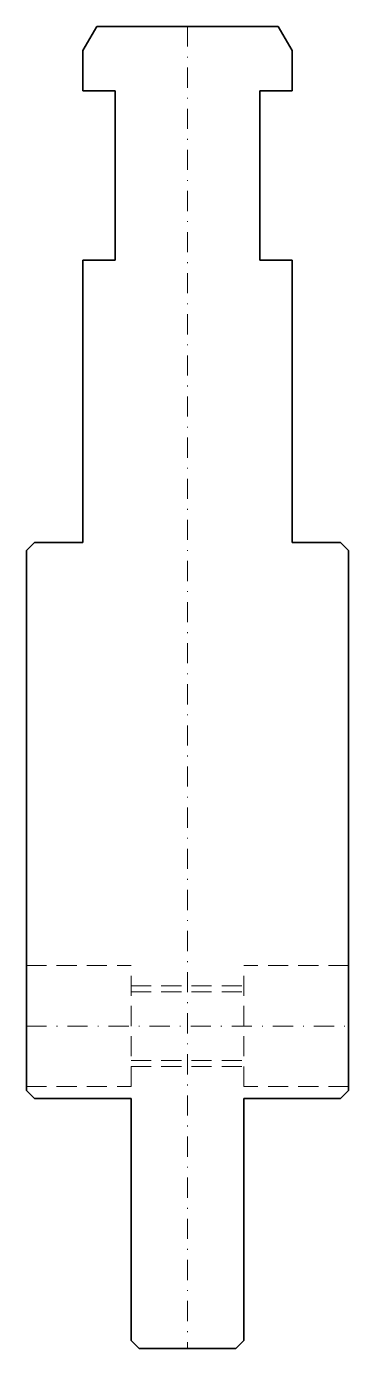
# Model space of a CAD drawing. Header units: millimetres. Extents: x -20 to 20, y 0 to 164.
import ezdxf

# ---------------------------------------------------------------- set-up
doc = ezdxf.new("R2010")
doc.units = ezdxf.units.MM
doc.header["$LTSCALE"] = 5
for name, pattern in [('AUSGEZOGEN', [0]), ('DASHDOT', [1, 0.5, -0.25, 0, -0.25]), ('DASHED', [0.75, 0.5, -0.25])]:
    doc.linetypes.add(name, pattern=pattern)
doc.layers.add('2', color=7, linetype='Continuous')

msp = doc.modelspace()

# ---------------------------------------------------------------- linework, layer by layer
at = {"layer": '2', "color": 7, "linetype": 'AUSGEZOGEN', "lineweight": 35}
for p, q in [((-13, 161), (-11.27, 164)), ((-11.27, 164), (11.27, 164)), ((11.27, 164), (13, 161)), ((-13, 156), (-13, 161)), ((13, 161), (13, 156)), ((-9, 156), (-13, 156)), ((-9, 135), (-9, 156)), ((13, 156), (9, 156)), ((9, 156), (9, 135)), ((-13, 100), (-13, 135)), ((-13, 135), (-9, 135)), ((9, 135), (13, 135)), ((13, 135), (13, 100)), ((-20, 99), (-19, 100)), ((-20, 32), (-20, 99)), ((-19, 100), (-13, 100)), ((13, 100), (19, 100)), ((19, 100), (20, 99)), ((20, 99), (20, 32)), ((-19, 31), (-20, 32)), ((20, 32), (19, 31)), ((-7, 31), (-19, 31)), ((-7, 1), (-7, 31)), ((19, 31), (7, 31)), ((7, 31), (7, 1)), ((-6, 0), (-7, 1)), ((6, 0), (-6, 0)), ((7, 1), (6, 0))]:
    msp.add_line(p, q, dxfattribs=at)
at = {"layer": '2', "color": 7, "linetype": 'DASHDOT', "lineweight": 18}
for p, q in [((0, 164), (0, 0)), ((-20, 40), (20, 40))]:
    msp.add_line(p, q, dxfattribs=at)
at = {"layer": '2', "color": 7, "linetype": 'DASHED', "lineweight": 18}
for p, q in [((-20, 47.5), (-7, 47.5)), ((-7, 32.5), (-7, 47.5)), ((7, 32.5), (7, 47.5)), ((20, 47.5), (7, 47.5)), ((-7, 45), (7, 45)), ((-7, 44.25), (7, 44.25)), ((-7, 35.75), (7, 35.75)), ((-7, 35), (7, 35)), ((-20, 32.5), (-7, 32.5)), ((20, 32.5), (7, 32.5))]:
    msp.add_line(p, q, dxfattribs=at)

doc.saveas('drawing.dxf')
